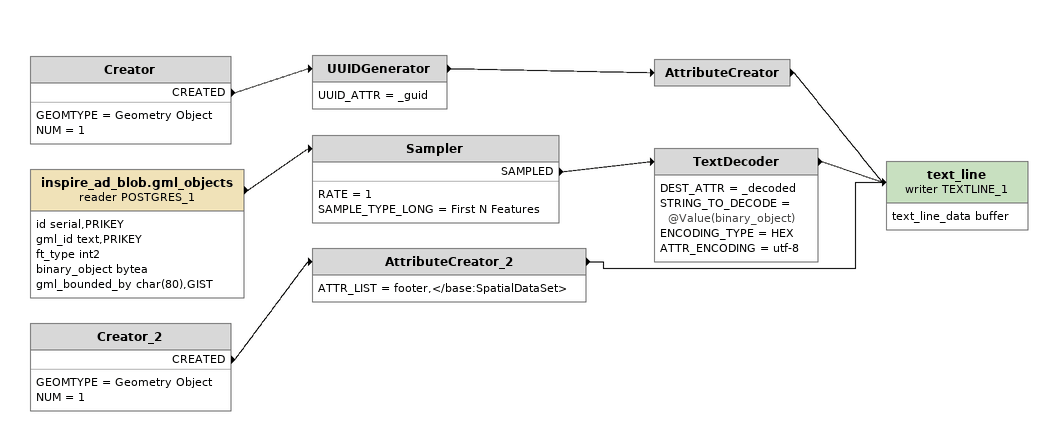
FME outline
Creator
    GEOMTYPE = Geometry Object
    NUM = 1
    CREATED -> UUIDGenerator
UUIDGenerator
    UUID_ATTR = _guid
    -> AttributeCreator
AttributeCreator
    -> text_line (writer TEXTLINE_1)
inspire_ad_blob.gml_objects (reader POSTGRES_1)
    attributes: id serial,PRIKEY, gml_id text,PRIKEY, ft_type int2, binary_object bytea, gml_bounded_by char(80),GIST
    -> Sampler
Sampler
    RATE = 1
    SAMPLE_TYPE_LONG = First N Features
    SAMPLED -> TextDecoder
TextDecoder
    DEST_ATTR = _decoded
    STRING_TO_DECODE = @Value(binary_object)
    ENCODING_TYPE = HEX
    ATTR_ENCODING = utf-8
    -> text_line (writer TEXTLINE_1)
Creator_2
    GEOMTYPE = Geometry Object
    NUM = 1
    CREATED -> AttributeCreator_2
AttributeCreator_2
    ATTR_LIST = footer,</base:SpatialDataSet>
    -> text_line (writer TEXTLINE_1)
text_line (writer TEXTLINE_1)
    attributes: text_line_data buffer
